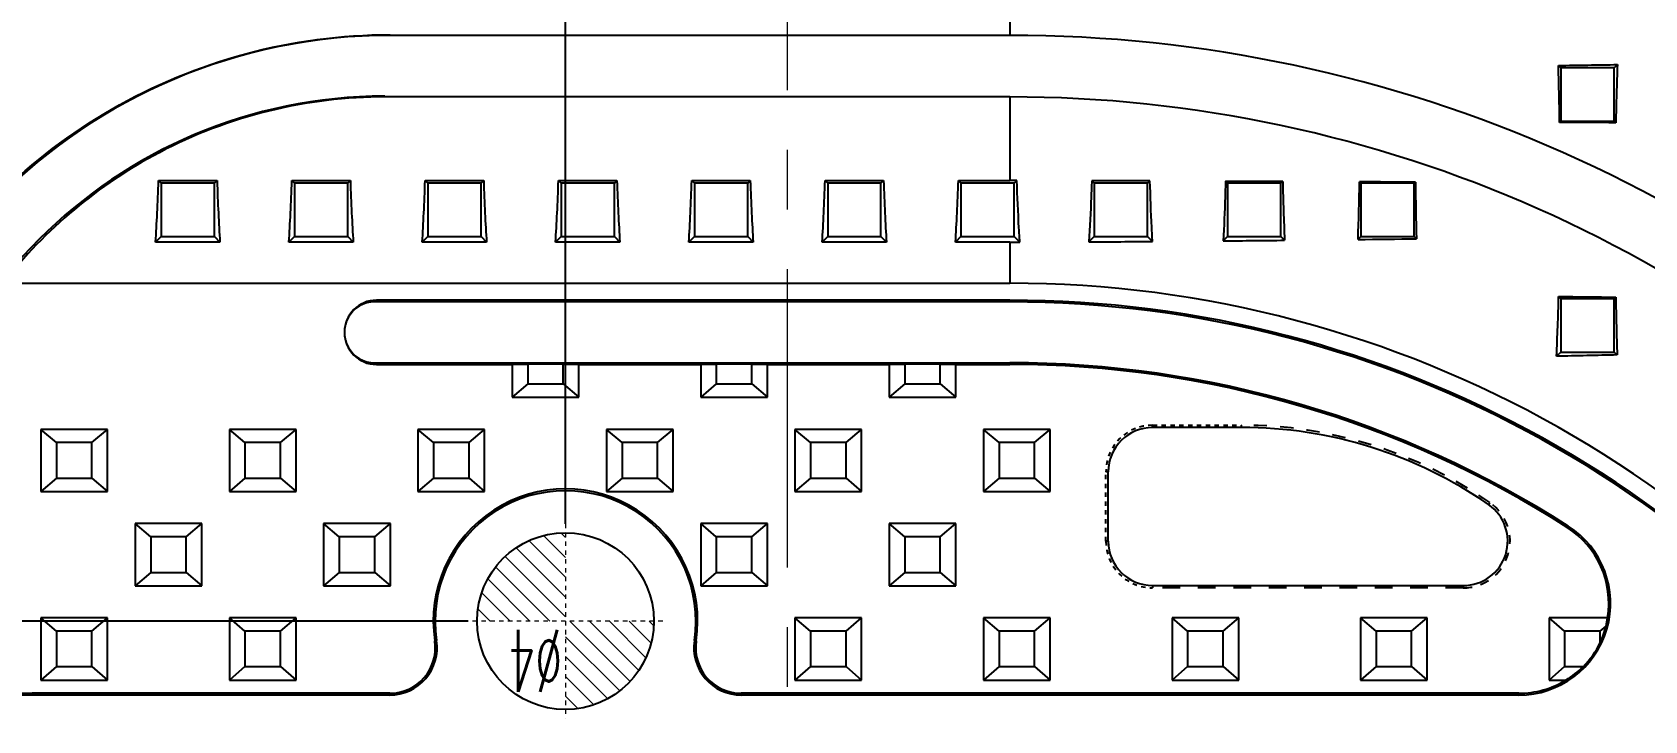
# Model space of a CAD drawing. Header units: millimetres. Extents: x 2875 to 3219, y 1450 to 1733.
# Drawn here: x 2994.32 to 3030.79, y 1619.67 to 1635.25 of the extents above; entities that cross this region are included whole.
import ezdxf

# ---------------------------------------------------------------- set-up
doc = ezdxf.new("R2010")
doc.units = ezdxf.units.MM
doc.linetypes.add('CENTER', pattern=[0.6, 0.375, -0.075, 0.075, -0.075])
doc.linetypes.add('HIDDEN', pattern=[0.2, 0.1, -0.1])
for name, color, linetype, lineweight in [('center', 1, 'CENTER', 9), ('dim', 4, 'Continuous', 9), ('epin', 13, 'Continuous', 9)]:
    doc.layers.add(name, color=color, linetype=linetype, lineweight=lineweight)
doc.layers.add('DEFAULT_2', color=8, linetype='HIDDEN')
doc.styles.get("Standard").update_dxf_attribs({"font": 'arial.ttf'})
doc.styles.add('TXT05', font='txt.shx', dxfattribs={"width": 0.5, "bigfont": 'gbcbig.shx'})
doc.dimstyles.new('副本 ISO-25-1', dxfattribs={"dimtxt": 5, "dimasz": 5, "dimexe": 0, "dimexo": 0, "dimgap": 0, "dimtad": 1, "dimtxsty": 'Standard', "dimcen": 0, "dimclrd": 4, "dimclre": 4, "dimclrt": 6, "dimazin": 0, "dimtfac": 1, "dimtofl": 0, "dimtmove": 0, "dimatfit": 3, "dimfxl": 0, "dimarcsym": 0})

# ---------------------------------------------------------------- blocks, each defined once
blk = doc.blocks.new('epin_ejp_4')
at = {"layer": 'epin'}
h = blk.add_hatch(dxfattribs=at)
h.set_pattern_fill('_ANSI31', color=123, scale=0.1, angle=90, style=0)
h.set_pattern_definition([(135, (760.4252, 313.6428), (-0.2245064, -0.2245064), [])])
h.paths.add_polyline_path([(0, 2, 0.414214), (-2, 0), (0, 0)])
h.paths.add_polyline_path([(2, 0), (0, 0), (0, -2, 0.414214)])
at = {"layer": 'epin', "color": 1, "linetype": 'CENTER', "ltscale": 0.124395}
for p, q in [((0, -2.2), (0, 2.2)), ((-2.2, 0), (2.2, 0))]:
    blk.add_line(p, q, dxfattribs=at)
at = {"layer": 'epin'}
blk.add_circle((0, 0), 2, dxfattribs=at)
at = {"layer": 'epin', "color": 6, "style": 'TXT05', "width": 0.5}
blk.add_text('%%c4', height=1.4, dxfattribs=at).set_placement((0.08, 0.2))
blk = doc.blocks.new('*D87')
at = {"layer": 'Defpoints', "color": 0, "transparency": 16777216}
for p in [(3054.105, 1619.411), (3109.239, 1619.411), (3011.402, 1594.336)]:
    blk.add_point(p, dxfattribs=at)
at = {"layer": 'dim', "color": 4, "linetype": 'Continuous', "lineweight": -2, "transparency": 16777216}
blk.add_line((3054.105, 1619.411), (3117.723, 1619.411), dxfattribs=at)
at = {"layer": 'dim', "color": 6, "transparency": 16777216, "insert": (3113.481, 1620.913), "char_height": 2.5, "attachment_point": 5}
blk.add_mtext('25,08', dxfattribs=at)
blk = doc.blocks.new('*D88')
at = {"layer": 'Defpoints', "color": 0, "transparency": 16777216}
for p in [(3038.727, 1637.501), (3109.239, 1637.501), (3011.402, 1594.336)]:
    blk.add_point(p, dxfattribs=at)
at = {"layer": 'dim', "color": 4, "linetype": 'Continuous', "lineweight": -2, "transparency": 16777216}
blk.add_line((3038.727, 1637.501), (3117.776, 1637.501), dxfattribs=at)
at = {"layer": 'dim', "color": 6, "transparency": 16777216, "insert": (3113.507, 1639.003), "char_height": 2.5, "attachment_point": 5}
blk.add_mtext('43,17', dxfattribs=at)
blk = doc.blocks.new('*D89')
at = {"layer": 'Defpoints', "color": 0, "transparency": 16777216}
for p in [(3052, 1647.336), (3109.239, 1647.336), (3011.402, 1594.336)]:
    blk.add_point(p, dxfattribs=at)
at = {"layer": 'dim', "color": 4, "linetype": 'Continuous', "lineweight": -2, "transparency": 16777216}
blk.add_line((3052, 1647.336), (3112.82, 1647.336), dxfattribs=at)
at = {"layer": 'dim', "color": 6, "transparency": 16777216, "insert": (3111.029, 1648.613), "char_height": 2.5, "attachment_point": 5}
blk.add_mtext('53', dxfattribs=at)
blk = doc.blocks.new('*D90')
at = {"layer": 'Defpoints', "color": 0, "transparency": 16777216}
for p in [(3026.702, 1659.336), (3109.239, 1659.336), (3011.402, 1594.336)]:
    blk.add_point(p, dxfattribs=at)
at = {"layer": 'dim', "color": 4, "linetype": 'Continuous', "lineweight": -2, "transparency": 16777216}
blk.add_line((3026.702, 1659.336), (3112.852, 1659.336), dxfattribs=at)
at = {"layer": 'dim', "color": 6, "transparency": 16777216, "insert": (3111.045, 1660.612), "char_height": 2.5, "attachment_point": 5}
blk.add_mtext('65', dxfattribs=at)
blk = doc.blocks.new('*D91')
at = {"layer": 'Defpoints', "color": 0, "transparency": 16777216}
for p in [(3084.196, 1664.336), (3109.239, 1664.336), (3011.402, 1594.336)]:
    blk.add_point(p, dxfattribs=at)
at = {"layer": 'dim', "color": 4, "linetype": 'Continuous', "lineweight": -2, "transparency": 16777216}
blk.add_line((3084.196, 1664.336), (3112.791, 1664.336), dxfattribs=at)
at = {"layer": 'dim', "color": 6, "transparency": 16777216, "insert": (3111.015, 1665.612), "char_height": 2.5, "attachment_point": 5}
blk.add_mtext('70', dxfattribs=at)
blk = doc.blocks.new('*D63')
at = {"layer": 'Defpoints', "color": 0, "transparency": 16777216}
for p in [(3011.402, 1690.289), (3011.402, 1677.682), (3011.402, 1594.336)]:
    blk.add_point(p, dxfattribs=at)
at = {"layer": 'dim', "color": 4, "linetype": 'Continuous', "lineweight": -2, "transparency": 16777216}
blk.add_line((3011.402, 1677.682), (3011.402, 1691.919), dxfattribs=at)
at = {"layer": 'dim', "color": 6, "transparency": 16777216, "insert": (3010.126, 1691.104), "char_height": 2.5, "attachment_point": 5, "rotation": 90}
blk.add_mtext('0', dxfattribs=at)
blk = doc.blocks.new('*D64')
at = {"layer": 'Defpoints', "color": 0, "transparency": 16777216}
for p in [(3023.402, 1690.289), (3023.402, 1662.636), (3011.402, 1594.336)]:
    blk.add_point(p, dxfattribs=at)
at = {"layer": 'dim', "color": 4, "linetype": 'Continuous', "lineweight": -2, "transparency": 16777216}
blk.add_line((3023.402, 1662.636), (3023.402, 1693.609), dxfattribs=at)
at = {"layer": 'dim', "color": 6, "transparency": 16777216, "insert": (3022.147, 1691.949), "char_height": 2.5, "attachment_point": 5, "rotation": 90}
blk.add_mtext('12', dxfattribs=at)
blk = doc.blocks.new('*D65')
at = {"layer": 'Defpoints', "color": 0, "transparency": 16777216}
for p in [(3036.527, 1690.289), (3036.527, 1639.701), (3011.402, 1594.336)]:
    blk.add_point(p, dxfattribs=at)
at = {"layer": 'dim', "color": 4, "linetype": 'Continuous', "lineweight": -2, "transparency": 16777216}
blk.add_line((3036.527, 1639.701), (3036.527, 1698.768), dxfattribs=at)
at = {"layer": 'dim', "color": 6, "transparency": 16777216, "insert": (3035.025, 1694.529), "char_height": 2.5, "attachment_point": 5, "rotation": 90}
blk.add_mtext('25,13', dxfattribs=at)
blk = doc.blocks.new('*D66')
at = {"layer": 'Defpoints', "color": 0, "transparency": 16777216}
for p in [(3052.105, 1690.289), (3052.105, 1621.611), (3011.402, 1594.336)]:
    blk.add_point(p, dxfattribs=at)
at = {"layer": 'dim', "color": 4, "linetype": 'Continuous', "lineweight": -2, "transparency": 16777216}
blk.add_line((3052.105, 1621.611), (3052.105, 1696.884), dxfattribs=at)
at = {"layer": 'dim', "color": 6, "transparency": 16777216, "insert": (3050.602, 1693.586), "char_height": 2.5, "attachment_point": 5, "rotation": 90}
blk.add_mtext('40,7', dxfattribs=at)
blk = doc.blocks.new('*D98')
at = {"layer": 'Defpoints', "color": 0, "transparency": 16777216}
for p in [(3081.402, 1690.289), (3081.402, 1670.936), (3011.402, 1594.336)]:
    blk.add_point(p, dxfattribs=at)
at = {"layer": 'dim', "color": 4, "linetype": 'Continuous', "lineweight": -2, "transparency": 16777216}
blk.add_line((3081.402, 1670.936), (3081.402, 1693.841), dxfattribs=at)
at = {"layer": 'dim', "color": 6, "transparency": 16777216, "insert": (3080.126, 1692.065), "char_height": 2.5, "attachment_point": 5, "rotation": 90}
blk.add_mtext('70', dxfattribs=at)
blk = doc.blocks.new('*D99')
at = {"layer": 'Defpoints', "color": 0, "transparency": 16777216}
for p in [(3006.377, 1690.289), (3006.377, 1624.123), (3011.402, 1594.336)]:
    blk.add_point(p, dxfattribs=at)
at = {"layer": 'dim', "color": 4, "linetype": 'Continuous', "lineweight": -2, "transparency": 16777216}
blk.add_line((3006.377, 1624.123), (3006.377, 1696.783), dxfattribs=at)
at = {"layer": 'dim', "color": 6, "transparency": 16777216, "insert": (3004.875, 1693.536), "char_height": 2.5, "attachment_point": 5, "rotation": 90}
blk.add_mtext('5,03', dxfattribs=at)
blk = doc.blocks.new('*D100')
at = {"layer": 'Defpoints', "color": 0, "transparency": 16777216}
for p in [(2992.307, 1690.289), (2992.307, 1639.517), (3011.402, 1594.336)]:
    blk.add_point(p, dxfattribs=at)
at = {"layer": 'dim', "color": 4, "linetype": 'Continuous', "lineweight": -2, "transparency": 16777216}
blk.add_line((2992.307, 1639.517), (2992.307, 1696.065), dxfattribs=at)
at = {"layer": 'dim', "color": 6, "transparency": 16777216, "insert": (2990.805, 1693.177), "char_height": 2.5, "attachment_point": 5, "rotation": 90}
blk.add_mtext('19,1', dxfattribs=at)
blk = doc.blocks.new('*D101')
at = {"layer": 'Defpoints', "color": 0, "transparency": 16777216}
for p in [(2979.242, 1690.289), (2979.242, 1624.22), (3011.402, 1594.336)]:
    blk.add_point(p, dxfattribs=at)
at = {"layer": 'dim', "color": 4, "linetype": 'Continuous', "lineweight": -2, "transparency": 16777216}
blk.add_line((2979.242, 1624.22), (2979.242, 1698.722), dxfattribs=at)
at = {"layer": 'dim', "color": 6, "transparency": 16777216, "insert": (2977.74, 1694.506), "char_height": 2.5, "attachment_point": 5, "rotation": 90}
blk.add_mtext('32,16', dxfattribs=at)
blk = doc.blocks.new('*D102')
at = {"layer": 'Defpoints', "color": 0, "transparency": 16777216}
for p in [(2999.402, 1690.289), (2999.402, 1662.636), (3011.402, 1594.336)]:
    blk.add_point(p, dxfattribs=at)
at = {"layer": 'dim', "color": 4, "linetype": 'Continuous', "lineweight": -2, "transparency": 16777216}
blk.add_line((2999.402, 1662.636), (2999.402, 1693.609), dxfattribs=at)
at = {"layer": 'dim', "color": 6, "transparency": 16777216, "insert": (2998.147, 1691.949), "char_height": 2.5, "attachment_point": 5, "rotation": 90}
blk.add_mtext('12', dxfattribs=at)
blk = doc.blocks.new('*D103')
at = {"layer": 'Defpoints', "color": 0, "transparency": 16777216}
for p in [(2941.402, 1690.289), (2941.402, 1670.936), (3011.402, 1594.336)]:
    blk.add_point(p, dxfattribs=at)
at = {"layer": 'dim', "color": 4, "linetype": 'Continuous', "lineweight": -2, "transparency": 16777216}
blk.add_line((2941.402, 1670.936), (2941.402, 1693.841), dxfattribs=at)
at = {"layer": 'dim', "color": 6, "transparency": 16777216, "insert": (2940.126, 1692.065), "char_height": 2.5, "attachment_point": 5, "rotation": 90}
blk.add_mtext('70', dxfattribs=at)
blk = doc.blocks.new('*D67')
at = {"layer": 'Defpoints', "color": 0, "transparency": 16777216}
for p in [(2914.089, 1647.336), (2946.981, 1647.336), (3011.402, 1594.336)]:
    blk.add_point(p, dxfattribs=at)
at = {"layer": 'dim', "color": 4, "linetype": 'Continuous', "lineweight": -2, "transparency": 16777216}
blk.add_line((2946.981, 1647.336), (2910.508, 1647.336), dxfattribs=at)
at = {"layer": 'dim', "color": 6, "transparency": 16777216, "insert": (2912.298, 1648.613), "char_height": 2.5, "attachment_point": 5}
blk.add_mtext('53', dxfattribs=at)
blk = doc.blocks.new('*D68')
at = {"layer": 'Defpoints', "color": 0, "transparency": 16777216}
for p in [(2914.089, 1664.336), (2937.712, 1664.336), (3011.402, 1594.336)]:
    blk.add_point(p, dxfattribs=at)
at = {"layer": 'dim', "color": 4, "linetype": 'Continuous', "lineweight": -2, "transparency": 16777216}
blk.add_line((2937.712, 1664.336), (2910.537, 1664.336), dxfattribs=at)
at = {"layer": 'dim', "color": 6, "transparency": 16777216, "insert": (2912.313, 1665.612), "char_height": 2.5, "attachment_point": 5}
blk.add_mtext('70', dxfattribs=at)
blk = doc.blocks.new('*D69')
at = {"layer": 'Defpoints', "color": 0, "transparency": 16777216}
for p in [(2914.089, 1659.336), (2996.102, 1659.336), (3011.402, 1594.336)]:
    blk.add_point(p, dxfattribs=at)
at = {"layer": 'dim', "color": 4, "linetype": 'Continuous', "lineweight": -2, "transparency": 16777216}
blk.add_line((2996.102, 1659.336), (2910.475, 1659.336), dxfattribs=at)
at = {"layer": 'dim', "color": 6, "transparency": 16777216, "insert": (2912.282, 1660.612), "char_height": 2.5, "attachment_point": 5}
blk.add_mtext('65', dxfattribs=at)
blk = doc.blocks.new('*D70')
at = {"layer": 'Defpoints', "color": 0, "transparency": 16777216}
for p in [(2914.089, 1638.506), (2990.107, 1638.506), (3011.402, 1594.336)]:
    blk.add_point(p, dxfattribs=at)
at = {"layer": 'dim', "color": 4, "linetype": 'Continuous', "lineweight": -2, "transparency": 16777216}
blk.add_line((2990.107, 1638.506), (2905.552, 1638.506), dxfattribs=at)
at = {"layer": 'dim', "color": 6, "transparency": 16777216, "insert": (2909.82, 1640.008), "char_height": 2.5, "attachment_point": 5}
blk.add_mtext('44,17', dxfattribs=at)
blk = doc.blocks.new('*D71')
at = {"layer": 'Defpoints', "color": 0, "transparency": 16777216}
for p in [(2914.089, 1621.923), (3004.177, 1621.923), (3011.402, 1594.336)]:
    blk.add_point(p, dxfattribs=at)
at = {"layer": 'dim', "color": 4, "linetype": 'Continuous', "lineweight": -2, "transparency": 16777216}
blk.add_line((3004.177, 1621.923), (2905.605, 1621.923), dxfattribs=at)
at = {"layer": 'dim', "color": 6, "transparency": 16777216, "insert": (2909.847, 1623.426), "char_height": 2.5, "attachment_point": 5}
blk.add_mtext('27,59', dxfattribs=at)
blk = doc.blocks.new('*D72')
at = {"layer": 'Defpoints', "color": 0, "transparency": 16777216}
for p in [(2914.089, 1629.785), (2980.819, 1622.828), (3011.402, 1594.336)]:
    blk.add_point(p, dxfattribs=at)
at = {"layer": 'dim', "color": 4, "linetype": 'Continuous', "lineweight": -2, "transparency": 16777216}
for p, q in [((2918.089, 1629.785), (2905.605, 1629.785)), ((2922.089, 1622.828), (2918.089, 1629.785)), ((2980.819, 1622.828), (2922.089, 1622.828))]:
    blk.add_line(p, q, dxfattribs=at)
at = {"layer": 'dim', "color": 6, "transparency": 16777216, "insert": (2909.847, 1631.288), "char_height": 2.5, "attachment_point": 5}
blk.add_mtext('28,49', dxfattribs=at)

msp = doc.modelspace()

# ---------------------------------------------------------------- linework, layer by layer
at = {"color": 7, "linetype": 'Continuous'}
for p, q in [((3016.427, 1635.816), (3016.427, 1635.19)), ((3002.423, 1635.174), (3002.407, 1635.19)), ((3016.427, 1635.174), (3002.423, 1635.174)), ((3028.889, 1634.44), (3028.835, 1634.494)), ((3028.889, 1634.44), (3028.889, 1633.234)), ((3030.095, 1634.44), (3028.889, 1634.44)), ((3030.095, 1634.44), (3030.17, 1634.514)), ((3030.095, 1633.234), (3030.095, 1634.44)), ((3002.291, 1633.798), (3002.307, 1633.782)), ((3016.427, 1633.782), (3002.307, 1633.782)), ((3016.427, 1633.798), (3016.427, 1631.888)), ((3028.889, 1633.234), (3028.862, 1633.206)), ((3028.889, 1633.234), (3030.095, 1633.234)), ((3030.095, 1633.234), (3030.132, 1633.196)), ((2997.232, 1631.829), (2997.173, 1631.888)), ((2997.173, 1631.888), (2998.497, 1631.888)), ((2997.232, 1631.829), (2997.232, 1630.623)), ((2998.438, 1631.829), (2997.232, 1631.829)), ((2998.438, 1631.829), (2998.497, 1631.888)), ((2998.438, 1630.623), (2998.438, 1631.829)), ((3000.247, 1631.829), (3000.188, 1631.888)), ((3000.188, 1631.888), (3001.512, 1631.888)), ((3000.247, 1631.829), (3000.247, 1630.623)), ((3001.453, 1631.829), (3000.247, 1631.829)), ((3001.453, 1631.829), (3001.512, 1631.888)), ((3001.453, 1630.623), (3001.453, 1631.829)), ((3003.262, 1631.829), (3003.203, 1631.888)), ((3003.203, 1631.888), (3004.527, 1631.888)), ((3003.262, 1631.829), (3003.262, 1630.623)), ((3004.468, 1631.829), (3003.262, 1631.829)), ((3004.468, 1631.829), (3004.527, 1631.888)), ((3004.468, 1630.623), (3004.468, 1631.829)), ((3006.277, 1631.829), (3006.218, 1631.888)), ((3006.218, 1631.888), (3007.542, 1631.888)), ((3006.277, 1631.829), (3006.277, 1630.623)), ((3007.483, 1631.829), (3006.277, 1631.829)), ((3007.483, 1631.829), (3007.542, 1631.888)), ((3007.483, 1630.623), (3007.483, 1631.829)), ((3009.292, 1631.829), (3009.233, 1631.888)), ((3009.233, 1631.888), (3010.557, 1631.888)), ((3009.292, 1631.829), (3009.292, 1630.623)), ((3010.498, 1631.829), (3009.292, 1631.829)), ((3010.498, 1631.829), (3010.557, 1631.888)), ((3010.498, 1630.623), (3010.498, 1631.829)), ((3012.307, 1631.829), (3012.248, 1631.888)), ((3012.248, 1631.888), (3013.572, 1631.888)), ((3012.307, 1631.829), (3012.307, 1630.623)), ((3013.513, 1631.829), (3012.307, 1631.829)), ((3013.513, 1631.829), (3013.572, 1631.888)), ((3013.513, 1630.623), (3013.513, 1631.829)), ((3015.322, 1631.829), (3015.263, 1631.888)), ((3015.263, 1631.888), (3016.427, 1631.888)), ((3015.322, 1631.829), (3015.322, 1630.623)), ((3016.528, 1631.829), (3015.322, 1631.829)), ((3016.587, 1631.888), (3016.427, 1631.888)), ((3016.528, 1631.829), (3016.587, 1631.888)), ((3016.528, 1630.623), (3016.528, 1631.829)), ((3018.337, 1631.829), (3018.28, 1631.886)), ((3018.337, 1631.829), (3018.337, 1630.623)), ((3019.543, 1631.829), (3018.337, 1631.829)), ((3019.543, 1631.829), (3019.596, 1631.882)), ((3019.543, 1630.623), (3019.543, 1631.829)), ((3021.352, 1631.829), (3021.305, 1631.875)), ((3022.598, 1631.869), (3021.305, 1631.875)), ((3021.352, 1631.829), (3021.352, 1630.623)), ((3022.558, 1631.829), (3021.352, 1631.829)), ((3022.558, 1631.829), (3022.598, 1631.869)), ((3022.558, 1630.623), (3022.558, 1631.829)), ((3024.367, 1631.829), (3024.335, 1631.86)), ((3024.367, 1631.829), (3024.367, 1630.623)), ((3025.573, 1631.829), (3024.367, 1631.829)), ((3025.573, 1631.829), (3025.598, 1631.854)), ((3025.573, 1630.623), (3025.573, 1631.829)), ((2997.232, 1630.623), (2997.107, 1630.498)), ((2997.232, 1630.623), (2998.438, 1630.623)), ((2998.438, 1630.623), (2998.562, 1630.498)), ((3000.247, 1630.623), (3000.122, 1630.498)), ((3000.247, 1630.623), (3001.453, 1630.623)), ((3001.453, 1630.623), (3001.577, 1630.498)), ((3003.262, 1630.623), (3003.137, 1630.498)), ((3003.262, 1630.623), (3004.468, 1630.623)), ((3004.468, 1630.623), (3004.592, 1630.498)), ((3006.277, 1630.623), (3006.152, 1630.498)), ((3006.277, 1630.623), (3007.483, 1630.623)), ((3007.483, 1630.623), (3007.607, 1630.498)), ((3009.292, 1630.623), (3009.167, 1630.498)), ((3009.292, 1630.623), (3010.498, 1630.623)), ((3010.498, 1630.623), (3010.622, 1630.498)), ((3012.307, 1630.623), (3012.182, 1630.498)), ((3012.307, 1630.623), (3013.513, 1630.623)), ((3013.513, 1630.623), (3013.637, 1630.498)), ((3015.322, 1630.623), (3015.197, 1630.498)), ((3015.322, 1630.623), (3016.528, 1630.623)), ((3016.528, 1630.623), (3016.652, 1630.498)), ((3018.337, 1630.623), (3018.216, 1630.502)), ((3018.337, 1630.623), (3019.543, 1630.623)), ((3019.543, 1630.623), (3019.654, 1630.511)), ((3021.352, 1630.623), (3021.254, 1630.525)), ((3021.352, 1630.623), (3022.558, 1630.623)), ((3022.558, 1630.623), (3022.641, 1630.539)), ((3024.367, 1630.623), (3024.302, 1630.557)), ((3024.367, 1630.623), (3025.573, 1630.623)), ((3025.573, 1630.623), (3025.624, 1630.571)), ((2998.562, 1630.498), (2997.107, 1630.498)), ((3001.577, 1630.498), (3000.122, 1630.498)), ((3004.592, 1630.498), (3003.137, 1630.498)), ((3007.607, 1630.498), (3006.152, 1630.498)), ((3010.622, 1630.498), (3009.167, 1630.498)), ((3013.637, 1630.498), (3012.182, 1630.498)), ((3016.427, 1630.498), (3015.197, 1630.498)), ((3016.427, 1630.498), (3016.427, 1629.567)), ((3016.427, 1630.498), (3016.652, 1630.498)), ((2993.664, 1629.567), (3016.427, 1629.567)), ((3002.104, 1629.183), (3002.064, 1629.144)), ((3016.427, 1629.144), (3002.064, 1629.144)), ((3016.427, 1629.183), (3002.104, 1629.183)), ((3016.427, 1629.183), (3016.427, 1629.144)), ((3028.889, 1629.217), (3028.84, 1629.267)), ((3028.889, 1629.217), (3028.889, 1628.011)), ((3030.095, 1629.217), (3028.889, 1629.217)), ((3030.095, 1629.217), (3030.131, 1629.253)), ((3030.095, 1628.011), (3030.095, 1629.217)), ((3028.889, 1628.011), (3028.791, 1627.913)), ((3028.889, 1628.011), (3030.095, 1628.011)), ((3030.095, 1628.011), (3030.163, 1627.944)), ((3002.064, 1627.768), (3002.104, 1627.729)), ((3002.064, 1627.768), (3016.427, 1627.768)), ((3002.104, 1627.729), (3005.172, 1627.729)), ((3005.172, 1627.729), (3005.524, 1627.737)), ((3005.172, 1627.729), (3005.172, 1626.986)), ((3005.524, 1627.737), (3005.524, 1627.288)), ((3006.328, 1627.737), (3005.524, 1627.737)), ((3006.328, 1627.288), (3006.328, 1627.737)), ((3006.328, 1627.737), (3006.679, 1627.729)), ((3006.679, 1626.986), (3006.679, 1627.729)), ((3006.679, 1627.729), (3009.436, 1627.729)), ((3009.436, 1627.729), (3009.787, 1627.737)), ((3009.436, 1627.729), (3009.436, 1626.986)), ((3009.787, 1627.737), (3009.787, 1627.288)), ((3010.591, 1627.737), (3009.787, 1627.737)), ((3010.591, 1627.288), (3010.591, 1627.737)), ((3010.591, 1627.737), (3010.943, 1627.729)), ((3010.943, 1626.986), (3010.943, 1627.729)), ((3010.943, 1627.729), (3013.7, 1627.729)), ((3013.7, 1627.729), (3014.051, 1627.737)), ((3013.7, 1627.729), (3013.7, 1626.986)), ((3014.051, 1627.737), (3014.051, 1627.288)), ((3014.855, 1627.737), (3014.051, 1627.737)), ((3014.855, 1627.288), (3014.855, 1627.737)), ((3014.855, 1627.737), (3015.207, 1627.729)), ((3015.207, 1626.986), (3015.207, 1627.729)), ((3015.207, 1627.729), (3016.427, 1627.729)), ((3016.427, 1627.768), (3016.427, 1627.729)), ((3005.524, 1627.288), (3005.172, 1626.986)), ((3005.524, 1627.288), (3006.328, 1627.288)), ((3006.328, 1627.288), (3006.679, 1626.986)), ((3009.787, 1627.288), (3009.436, 1626.986)), ((3009.787, 1627.288), (3010.591, 1627.288)), ((3010.591, 1627.288), (3010.943, 1626.986)), ((3014.051, 1627.288), (3013.7, 1626.986)), ((3014.051, 1627.288), (3014.855, 1627.288)), ((3014.855, 1627.288), (3015.207, 1626.986)), ((3005.172, 1626.986), (3006.679, 1626.986)), ((3009.436, 1626.986), (3010.943, 1626.986)), ((3013.7, 1626.986), (3015.207, 1626.986)), ((2994.512, 1626.261), (2994.512, 1624.854)), ((2994.864, 1625.96), (2994.512, 1626.261)), ((2996.02, 1626.261), (2994.512, 1626.261)), ((2995.668, 1625.96), (2996.02, 1626.261)), ((2996.02, 1624.854), (2996.02, 1626.261)), ((2998.776, 1626.261), (2998.776, 1624.854)), ((2999.128, 1625.96), (2998.776, 1626.261)), ((3000.284, 1626.261), (2998.776, 1626.261)), ((2999.932, 1625.96), (3000.284, 1626.261)), ((3000.284, 1624.854), (3000.284, 1626.261)), ((3003.04, 1626.261), (3003.04, 1624.854)), ((3003.392, 1625.96), (3003.04, 1626.261)), ((3004.547, 1626.261), (3003.04, 1626.261)), ((3004.196, 1625.96), (3004.547, 1626.261)), ((3004.547, 1624.854), (3004.547, 1626.261)), ((3007.304, 1626.261), (3007.304, 1624.854)), ((3007.656, 1625.96), (3007.304, 1626.261)), ((3008.811, 1626.261), (3007.304, 1626.261)), ((3008.46, 1625.96), (3008.811, 1626.261)), ((3008.811, 1624.854), (3008.811, 1626.261)), ((3011.568, 1626.261), (3011.568, 1624.854)), ((3011.919, 1625.96), (3011.568, 1626.261)), ((3013.075, 1626.261), (3011.568, 1626.261)), ((3012.723, 1625.96), (3013.075, 1626.261)), ((3013.075, 1624.854), (3013.075, 1626.261)), ((3015.831, 1626.261), (3015.831, 1624.854)), ((3016.183, 1625.96), (3015.831, 1626.261)), ((3017.339, 1626.261), (3015.831, 1626.261)), ((3016.987, 1625.96), (3017.339, 1626.261)), ((3017.339, 1624.854), (3017.339, 1626.261)), ((3019.657, 1626.303), (3019.657, 1626.356)), ((3021.667, 1626.303), (3019.657, 1626.303)), ((3021.667, 1626.303), (3021.667, 1626.356)), ((2994.864, 1625.96), (2994.864, 1625.156)), ((2995.668, 1625.96), (2994.864, 1625.96)), ((2995.668, 1625.156), (2995.668, 1625.96)), ((2999.128, 1625.96), (2999.128, 1625.156)), ((2999.932, 1625.96), (2999.128, 1625.96)), ((2999.932, 1625.156), (2999.932, 1625.96)), ((3003.392, 1625.96), (3003.392, 1625.156)), ((3004.196, 1625.96), (3003.392, 1625.96)), ((3004.196, 1625.156), (3004.196, 1625.96)), ((3007.656, 1625.96), (3007.656, 1625.156)), ((3008.46, 1625.96), (3007.656, 1625.96)), ((3008.46, 1625.156), (3008.46, 1625.96)), ((3011.919, 1625.96), (3011.919, 1625.156)), ((3012.723, 1625.96), (3011.919, 1625.96)), ((3012.723, 1625.156), (3012.723, 1625.96)), ((3016.183, 1625.96), (3016.183, 1625.156)), ((3016.987, 1625.96), (3016.183, 1625.96)), ((3016.987, 1625.156), (3016.987, 1625.96)), ((2994.864, 1625.156), (2994.512, 1624.854)), ((2994.864, 1625.156), (2995.668, 1625.156)), ((2995.668, 1625.156), (2996.02, 1624.854)), ((2999.128, 1625.156), (2998.776, 1624.854)), ((2999.128, 1625.156), (2999.932, 1625.156)), ((2999.932, 1625.156), (3000.284, 1624.854)), ((3003.392, 1625.156), (3003.04, 1624.854)), ((3003.392, 1625.156), (3004.196, 1625.156)), ((3004.196, 1625.156), (3004.547, 1624.854)), ((3007.656, 1625.156), (3007.304, 1624.854)), ((3007.656, 1625.156), (3008.46, 1625.156)), ((3008.46, 1625.156), (3008.811, 1624.854)), ((3011.919, 1625.156), (3011.568, 1624.854)), ((3011.919, 1625.156), (3012.723, 1625.156)), ((3012.723, 1625.156), (3013.075, 1624.854)), ((3016.183, 1625.156), (3015.831, 1624.854)), ((3016.183, 1625.156), (3016.987, 1625.156)), ((3016.987, 1625.156), (3017.339, 1624.854)), ((3018.652, 1625.298), (3018.599, 1625.298)), ((3018.652, 1623.732), (3018.652, 1625.298)), ((2994.512, 1624.854), (2996.02, 1624.854)), ((2998.776, 1624.854), (3000.284, 1624.854)), ((3003.04, 1624.854), (3004.547, 1624.854)), ((3007.304, 1624.854), (3008.811, 1624.854)), ((3011.568, 1624.854), (3013.075, 1624.854)), ((3015.831, 1624.854), (3017.339, 1624.854)), ((3027.254, 1624.559), (3027.284, 1624.603)), ((2996.644, 1624.129), (2996.644, 1622.722)), ((2996.996, 1623.828), (2996.644, 1624.129)), ((2998.152, 1624.129), (2996.644, 1624.129)), ((2997.8, 1623.828), (2998.152, 1624.129)), ((2998.152, 1622.722), (2998.152, 1624.129)), ((3000.908, 1624.129), (3000.908, 1622.722)), ((3001.26, 1623.828), (3000.908, 1624.129)), ((3002.416, 1624.129), (3000.908, 1624.129)), ((3002.064, 1623.828), (3002.416, 1624.129)), ((3002.416, 1622.722), (3002.416, 1624.129)), ((3009.436, 1624.129), (3009.436, 1622.722)), ((3009.787, 1623.828), (3009.436, 1624.129)), ((3010.943, 1624.129), (3009.436, 1624.129)), ((3010.591, 1623.828), (3010.943, 1624.129)), ((3010.943, 1622.722), (3010.943, 1624.129)), ((3013.7, 1624.129), (3013.7, 1622.722)), ((3014.051, 1623.828), (3013.7, 1624.129)), ((3015.207, 1624.129), (3013.7, 1624.129)), ((3014.855, 1623.828), (3015.207, 1624.129)), ((3015.207, 1622.722), (3015.207, 1624.129)), ((3029.056, 1624.074), (3029.034, 1624.041)), ((2996.996, 1623.828), (2996.996, 1623.024)), ((2997.8, 1623.828), (2996.996, 1623.828)), ((2997.8, 1623.024), (2997.8, 1623.828)), ((3001.26, 1623.828), (3001.26, 1623.024)), ((3002.064, 1623.828), (3001.26, 1623.828)), ((3002.064, 1623.024), (3002.064, 1623.828)), ((3009.787, 1623.828), (3009.787, 1623.024)), ((3010.591, 1623.828), (3009.787, 1623.828)), ((3010.591, 1623.024), (3010.591, 1623.828)), ((3014.051, 1623.828), (3014.051, 1623.024)), ((3014.855, 1623.828), (3014.051, 1623.828)), ((3014.855, 1623.024), (3014.855, 1623.828)), ((3018.652, 1623.732), (3018.599, 1623.732)), ((2996.996, 1623.024), (2996.644, 1622.722)), ((2996.996, 1623.024), (2997.8, 1623.024)), ((2997.8, 1623.024), (2998.152, 1622.722)), ((3001.26, 1623.024), (3000.908, 1622.722)), ((3001.26, 1623.024), (3002.064, 1623.024)), ((3002.064, 1623.024), (3002.416, 1622.722)), ((3009.787, 1623.024), (3009.436, 1622.722)), ((3009.787, 1623.024), (3010.591, 1623.024)), ((3010.591, 1623.024), (3010.943, 1622.722)), ((3014.051, 1623.024), (3013.7, 1622.722)), ((3014.051, 1623.024), (3014.855, 1623.024)), ((3014.855, 1623.024), (3015.207, 1622.722)), ((2996.644, 1622.722), (2998.152, 1622.722)), ((3000.908, 1622.722), (3002.416, 1622.722)), ((3009.436, 1622.722), (3010.943, 1622.722)), ((3013.7, 1622.722), (3015.207, 1622.722)), ((3019.657, 1622.727), (3019.657, 1622.675)), ((3019.657, 1622.727), (3026.682, 1622.727)), ((3026.682, 1622.727), (3026.682, 1622.675)), ((2994.512, 1621.997), (2994.512, 1620.59)), ((2994.864, 1621.696), (2994.512, 1621.997)), ((2996.02, 1621.997), (2994.512, 1621.997)), ((2995.668, 1621.696), (2996.02, 1621.997)), ((2996.02, 1620.59), (2996.02, 1621.997)), ((2998.776, 1621.997), (2998.776, 1620.59)), ((2999.128, 1621.696), (2998.776, 1621.997)), ((3000.284, 1621.997), (2998.776, 1621.997)), ((2999.932, 1621.696), (3000.284, 1621.997)), ((3000.284, 1620.59), (3000.284, 1621.997)), ((3011.568, 1621.997), (3011.568, 1620.59)), ((3011.919, 1621.696), (3011.568, 1621.997)), ((3013.075, 1621.997), (3011.568, 1621.997)), ((3012.723, 1621.696), (3013.075, 1621.997)), ((3013.075, 1620.59), (3013.075, 1621.997)), ((3015.831, 1621.997), (3015.831, 1620.59)), ((3016.183, 1621.696), (3015.831, 1621.997)), ((3017.339, 1621.997), (3015.831, 1621.997)), ((3016.987, 1621.696), (3017.339, 1621.997)), ((3017.339, 1620.59), (3017.339, 1621.997)), ((3020.095, 1621.997), (3020.095, 1620.59)), ((3020.447, 1621.696), (3020.095, 1621.997)), ((3021.603, 1621.997), (3020.095, 1621.997)), ((3021.251, 1621.696), (3021.603, 1621.997)), ((3021.603, 1620.59), (3021.603, 1621.997)), ((3024.359, 1621.997), (3024.359, 1620.59)), ((3025.867, 1621.997), (3024.359, 1621.997)), ((3024.711, 1621.696), (3024.359, 1621.997)), ((3025.515, 1621.696), (3025.867, 1621.997)), ((3025.867, 1620.59), (3025.867, 1621.997)), ((3028.623, 1621.997), (3028.623, 1620.59)), ((3029.947, 1621.997), (3028.623, 1621.997)), ((3028.975, 1621.696), (3028.623, 1621.997)), ((3029.779, 1621.696), (3029.913, 1621.811)), ((2994.864, 1621.696), (2994.864, 1620.892)), ((2995.668, 1621.696), (2994.864, 1621.696)), ((2995.668, 1620.892), (2995.668, 1621.696)), ((2999.128, 1621.696), (2999.128, 1620.892)), ((2999.932, 1621.696), (2999.128, 1621.696)), ((2999.932, 1620.892), (2999.932, 1621.696)), ((3003.423, 1621.475), (3003.462, 1621.481)), ((3009.293, 1621.481), (3009.332, 1621.475)), ((3011.919, 1621.696), (3011.919, 1620.892)), ((3012.723, 1621.696), (3011.919, 1621.696)), ((3012.723, 1620.892), (3012.723, 1621.696)), ((3016.183, 1621.696), (3016.183, 1620.892)), ((3016.987, 1621.696), (3016.183, 1621.696)), ((3016.987, 1620.892), (3016.987, 1621.696)), ((3020.447, 1621.696), (3020.447, 1620.892)), ((3021.251, 1621.696), (3020.447, 1621.696)), ((3021.251, 1620.892), (3021.251, 1621.696)), ((3024.711, 1621.696), (3024.711, 1620.892)), ((3025.515, 1621.696), (3024.711, 1621.696)), ((3025.515, 1620.892), (3025.515, 1621.696)), ((3028.975, 1621.696), (3028.975, 1620.892)), ((3029.779, 1621.696), (3028.975, 1621.696)), ((3029.779, 1621.437), (3029.779, 1621.696)), ((2994.864, 1620.892), (2994.512, 1620.59)), ((2994.864, 1620.892), (2995.668, 1620.892)), ((2995.668, 1620.892), (2996.02, 1620.59)), ((2999.128, 1620.892), (2998.776, 1620.59)), ((2999.128, 1620.892), (2999.932, 1620.892)), ((2999.932, 1620.892), (3000.284, 1620.59)), ((3011.919, 1620.892), (3011.568, 1620.59)), ((3011.919, 1620.892), (3012.723, 1620.892)), ((3012.723, 1620.892), (3013.075, 1620.59)), ((3016.183, 1620.892), (3015.831, 1620.59)), ((3016.183, 1620.892), (3016.987, 1620.892)), ((3016.987, 1620.892), (3017.339, 1620.59)), ((3020.447, 1620.892), (3020.095, 1620.59)), ((3020.447, 1620.892), (3021.251, 1620.892)), ((3021.251, 1620.892), (3021.603, 1620.59)), ((3024.711, 1620.892), (3024.359, 1620.59)), ((3024.711, 1620.892), (3025.515, 1620.892)), ((3025.515, 1620.892), (3025.867, 1620.59)), ((3028.975, 1620.892), (3028.623, 1620.59)), ((3028.975, 1620.892), (3029.395, 1620.892)), ((2994.512, 1620.59), (2996.02, 1620.59)), ((2998.776, 1620.59), (3000.284, 1620.59)), ((3011.568, 1620.59), (3013.075, 1620.59)), ((3015.831, 1620.59), (3017.339, 1620.59)), ((3020.095, 1620.59), (3021.603, 1620.59)), ((3024.359, 1620.59), (3025.867, 1620.59)), ((3028.623, 1620.59), (3029.003, 1620.59)), ((2994.317, 1620.25), (2994.317, 1620.289)), ((3002.403, 1620.289), (2994.317, 1620.289)), ((3002.403, 1620.25), (2994.317, 1620.25)), ((3002.403, 1620.289), (3002.403, 1620.25)), ((3010.352, 1620.25), (3010.352, 1620.289)), ((3027.937, 1620.289), (3010.352, 1620.289)), ((3027.937, 1620.25), (3010.352, 1620.25)), ((3027.937, 1620.289), (3027.937, 1620.25))]:
    msp.add_line(p, q, dxfattribs=at)
msp.add_circle((3006.377, 1621.923), 2, dxfattribs=at)
for centre, radius, start, end in [((3016.427, 1604.336), 30.838, 42.1616, 90), ((3025.814, 1884.482), 250.006, 270.69233, 270.99832), ((2942.953, 1632.047), 85.916, 0.77304, 1.63236), ((3106.811, 1631.689), 76.694, 177.88935, 178.87402), ((3016.427, 1604.336), 29.446, 42.1616, 90), ((3026.578, 1243.631), 389.582, 89.47725, 89.66414), ((3087.268, 1633.301), 64.685, 181.26901, 182.44731), ((2949.094, 1633.159), 75.253, 358.0184, 359.01053), ((3110.077, 1632.902), 84.485, 180.71058, 181.58077), ((3016.033, 2111.127), 480.629, 270.26028, 270.43171), ((3016.427, 1604.336), 25.231, 31.1149, 90), ((3002.104, 1628.456), 0.727, 90.0002, 269.9998), ((3002.064, 1628.456), 0.688, 89.9986, 270.0014), ((3016.427, 1604.336), 24.847, 31.9851, 90), ((3016.427, 1604.336), 24.808, 31.966, 90), ((2959.297, 1631.069), 69.566, 357.39988, 358.5157), ((3034.725, 2096.006), 466.776, 269.2775, 269.43599), ((3122.997, 1630.889), 92.881, 181.00952, 181.81721), ((3016.427, 1604.336), 23.432, 57.3894, 90), ((3016.427, 1604.336), 23.393, 57.3894, 90), ((3035.024, 1378.269), 249.722, 91.11549, 91.43029), ((3019.657, 1625.298), 1.005, 90, 180), ((3021.667, 1616.482), 9.821, 55.3278, 90), ((3006.377, 1621.923), 2.989, 351.3731, 188.6269), ((3006.377, 1621.923), 2.949, 351.3731, 188.6269), ((3026.682, 1623.732), 1.005, 270, 55.3278), ((3027.937, 1622.325), 2.076, 270, 57.3894), ((3027.937, 1622.325), 2.036, 350.7259, 57.3894), ((3019.657, 1623.732), 1.005, 180, 270), ((3002.403, 1621.32), 1.071, 270, 8.6269), ((3002.403, 1621.32), 1.031, 270, 8.6269), ((3010.352, 1621.32), 1.071, 171.3731, 270), ((3010.352, 1621.32), 1.031, 171.3731, 270), ((3027.937, 1622.325), 2.045, 315.4935, 334.244), ((3027.937, 1622.325), 2.036, 270, 301.5637), ((2994.317, 1604.336), 15.914, 90, 101.1632), ((2994.317, 1604.336), 15.953, 90, 100.9908)]:
    msp.add_arc(centre, radius, start, end, dxfattribs=at)
for centre, major_axis, ratio, start_param, end_param in [((3002.424, 1622.611), (-8.884, 8.884), 0.999924, -0.78536, 0.78536), ((3002.292, 1622.743), (7.818, -7.818), 0.999924, 2.356233, 3.926953), ((2996.829, 1634.486), (0, 5.779), 0.066667, -2.332417, -2.037156), ((2998.841, 1634.486), (0, 5.779), 0.066667, -4.246029, -3.950768), ((2999.844, 1634.486), (0, 5.779), 0.066667, -2.332417, -2.037156), ((3001.856, 1634.486), (0, 5.779), 0.066667, -4.246029, -3.950768), ((3002.859, 1634.486), (0, 5.779), 0.066667, -2.332417, -2.037156), ((3004.871, 1634.486), (0, 5.779), 0.066667, -4.246029, -3.950768), ((3005.874, 1634.486), (0, 5.779), 0.066667, -2.332417, -2.037156), ((3007.886, 1634.486), (0, 5.779), 0.066667, -4.246029, -3.950768), ((3008.889, 1634.486), (0, 5.779), 0.066667, -2.332417, -2.037156), ((3010.901, 1634.486), (0, 5.779), 0.066667, -4.246029, -3.950768), ((3011.904, 1634.486), (0, 5.779), 0.066667, -2.332417, -2.037156), ((3013.916, 1634.486), (0, 5.779), 0.066667, -4.246029, -3.950768), ((3014.919, 1634.486), (0, 5.779), 0.066667, -2.332417, -2.037156), ((3027.885, 1622.325), (2.092, 0), 0.999689, -0.438812, -0.248738), ((3027.937, 1622.266), (0, 2.029), 0.999577, -1.797492, -1.70388), ((3027.937, 1622.386), (0, 2.089), 0.999577, -2.605745, -2.368121)]:
    msp.add_ellipse(centre, major_axis=major_axis, ratio=ratio, start_param=start_param, end_param=end_param, dxfattribs=at)
for points, knots in [([(2991.897, 1629.567), (2992.386, 1630.284), (2993.631, 1631.782), (2996.069, 1633.635), (2999.109, 1634.899), (3001.311, 1635.19), (3002.407, 1635.19)], [0, 0, 0, 0, 0.210334, 0.46885, 0.734348, 1, 1, 1, 1]), ([(3002.307, 1633.782), (3001.419, 1633.782), (2999.639, 1633.565), (2996.529, 1632.389), (2994.596, 1630.783), (2993.664, 1629.567)], [0, 0, 0, 0, 0.268793, 0.536277, 1, 1, 1, 1]), ([(3016.652, 1630.498), (3016.645, 1630.605), (3016.618, 1631.067), (3016.599, 1631.531), (3016.587, 1631.888)], [0, 0, 0, 0, 0.229891, 1, 1, 1, 1]), ([(3018.28, 1631.886), (3018.276, 1631.762), (3018.259, 1631.301), (3018.237, 1630.839), (3018.216, 1630.502)], [0, 0, 0, 0, 0.268072, 1, 1, 1, 1]), ([(3019.654, 1630.511), (3019.648, 1630.617), (3019.624, 1631.074), (3019.607, 1631.531), (3019.596, 1631.882)], [0, 0, 0, 0, 0.232938, 1, 1, 1, 1]), ([(3021.305, 1631.875), (3021.302, 1631.756), (3021.289, 1631.306), (3021.271, 1630.856), (3021.254, 1630.525)], [0, 0, 0, 0, 0.263695, 1, 1, 1, 1])]:
    msp.add_open_spline(points, degree=3, knots=knots, dxfattribs=at)
for points in [[(3019.596, 1631.882), (3019.157, 1631.883), (3018.719, 1631.885), (3018.28, 1631.886)], [(3025.598, 1631.854), (3025.177, 1631.856), (3024.756, 1631.858), (3024.335, 1631.86)], [(3024.302, 1630.557), (3024.742, 1630.562), (3025.183, 1630.567), (3025.624, 1630.571)], [(3021.254, 1630.525), (3021.716, 1630.529), (3022.179, 1630.534), (3022.641, 1630.539)]]:
    msp.add_open_spline(points, degree=3, dxfattribs=at)
at = {"layer": 'center', "color": 1, "linetype": 'CENTER', "ltscale": 18}
msp.add_line((3011.402, 1504.336), (3011.402, 1684.336), dxfattribs=at)
at = {"layer": 'DEFAULT_2', "color": 8, "linetype": 'HIDDEN'}
for p, q in [((3019.657, 1626.356), (3021.667, 1626.356)), ((3018.599, 1623.732), (3018.599, 1625.298))]:
    msp.add_line(p, q, dxfattribs=at)
at = {"layer": 'DEFAULT_2', "color": 8, "linetype": 'HIDDEN', "ltscale": 4}
msp.add_line((3026.682, 1622.675), (3019.657, 1622.675), dxfattribs=at)
at = {"layer": 'DEFAULT_2', "color": 8, "linetype": 'HIDDEN'}
for centre, start, end in [((3019.657, 1625.298), 90, 180), ((3019.657, 1623.732), 180, 270)]:
    msp.add_arc(centre, 1.058, start, end, dxfattribs=at)
at = {"layer": 'DEFAULT_2', "color": 8, "linetype": 'HIDDEN', "ltscale": 3}
msp.add_arc((3021.667, 1616.482), 9.874, 55.3278, 90, dxfattribs=at)
at = {"layer": 'DEFAULT_2', "color": 8, "linetype": 'HIDDEN', "ltscale": 2}
msp.add_arc((3026.682, 1623.732), 1.058, 270, 55.3278, dxfattribs=at)

# ---------------------------------------------------------------- block references
at = {"layer": 'epin', "rotation": 180}
msp.add_blockref('epin_ejp_4', (3006.377, 1621.923), dxfattribs=at)

# ---------------------------------------------------------------- dimensions: what is measured, and where the dimension line sits
at = {"layer": 'dim'}
for feature_location, offset, dtype, origin, picture, middle in [((2979.242, 1624.22), (0, 66.069), 1, (3011.402, 1594.336), '*D101', (2977.74, 1694.506)), ((3036.527310962, 1639.700979317), (0, 50.588183688), 1, (3011.402310962, 1594.335979317), '*D65', (3035.024923513, 1694.528590017)), ((3006.377310962, 1624.123479317), (0, 66.165683688), 1, (3011.402310962, 1594.335979317), '*D99', (3004.874923513, 1693.536093428)), ((3052.105, 1621.611), (0, 68.678), 1, (3011.402, 1594.336), '*D66', (3050.602, 1693.586)), ((2992.307310962, 1639.516966859), (0, 50.772196146), 1, (3011.402310962, 1594.335979317), '*D100', (2990.804923513, 1693.177123442)), ((2941.402, 1670.936), (0, 19.353), 1, (3011.402, 1594.336), '*D103', (2940.126, 1692.065)), ((2999.402, 1662.636), (0, 27.653), 1, (3011.402, 1594.336), '*D102', (2998.147, 1691.949)), ((3081.402, 1670.936), (0, 19.353), 1, (3011.402, 1594.336), '*D98', (3080.126, 1692.065)), ((3023.402, 1662.636), (0, 27.653), 1, (3011.402, 1594.336), '*D64', (3022.147, 1691.949)), ((3011.402310962, 1677.681523212), (0, 12.607639793), 1, (3011.402310962, 1594.335979317), '*D63', (3010.125878493, 1691.104306252)), ((2937.712, 1664.336), (-23.623, 0), 0, (3011.402, 1594.336), '*D68', (2912.313, 1665.612)), ((3084.196, 1664.336), (25.043, 0), 0, (3011.402, 1594.336), '*D91', (3111.015, 1665.612)), ((2996.102, 1659.336), (-82.013, 0), 0, (3011.402, 1594.336), '*D69', (2912.282, 1660.612)), ((3026.702, 1659.336), (82.536, 0), 0, (3011.402, 1594.336), '*D90', (3111.045, 1660.612)), ((2946.981, 1647.336), (-32.892, 0), 0, (3011.402, 1594.336), '*D67', (2912.298, 1648.613)), ((3052, 1647.336), (57.239, 0), 0, (3011.402, 1594.336), '*D89', (3111.029, 1648.613)), ((2990.107, 1638.506), (-76.018, 0), 0, (3011.402, 1594.336), '*D70', (2909.82, 1640.008)), ((3038.727310962, 1637.500979317), (70.511355361, 0), 0, (3011.402310962, 1594.335979317), '*D88', (3113.507083786, 1639.003366766)), ((2980.819, 1622.828), (-66.73, 6.957), 0, (3011.402, 1594.336), '*D72', (2909.847, 1631.288)), ((3004.177, 1621.923), (-90.088, 0), 0, (3011.402, 1594.336), '*D71', (2909.847, 1623.426)), ((3054.104810962, 1619.410979317), (55.133855361, 0), 0, (3011.402310962, 1594.335979317), '*D87', (3113.480651317, 1620.913366766))]:
    dim = msp.add_ordinate_dim(feature_location=feature_location, offset=offset, dtype=dtype, origin=origin, dimstyle='副本 ISO-25-1', override={"dimtxt": 2.5, "dimasz": 2, "dimfxl": 1.25, "dimarcsym": 1}, dxfattribs=at)
    dim.commit()
    dim.dimension.update_dxf_attribs({"geometry": picture, "text_midpoint": middle})

doc.saveas('drawing.dxf')
